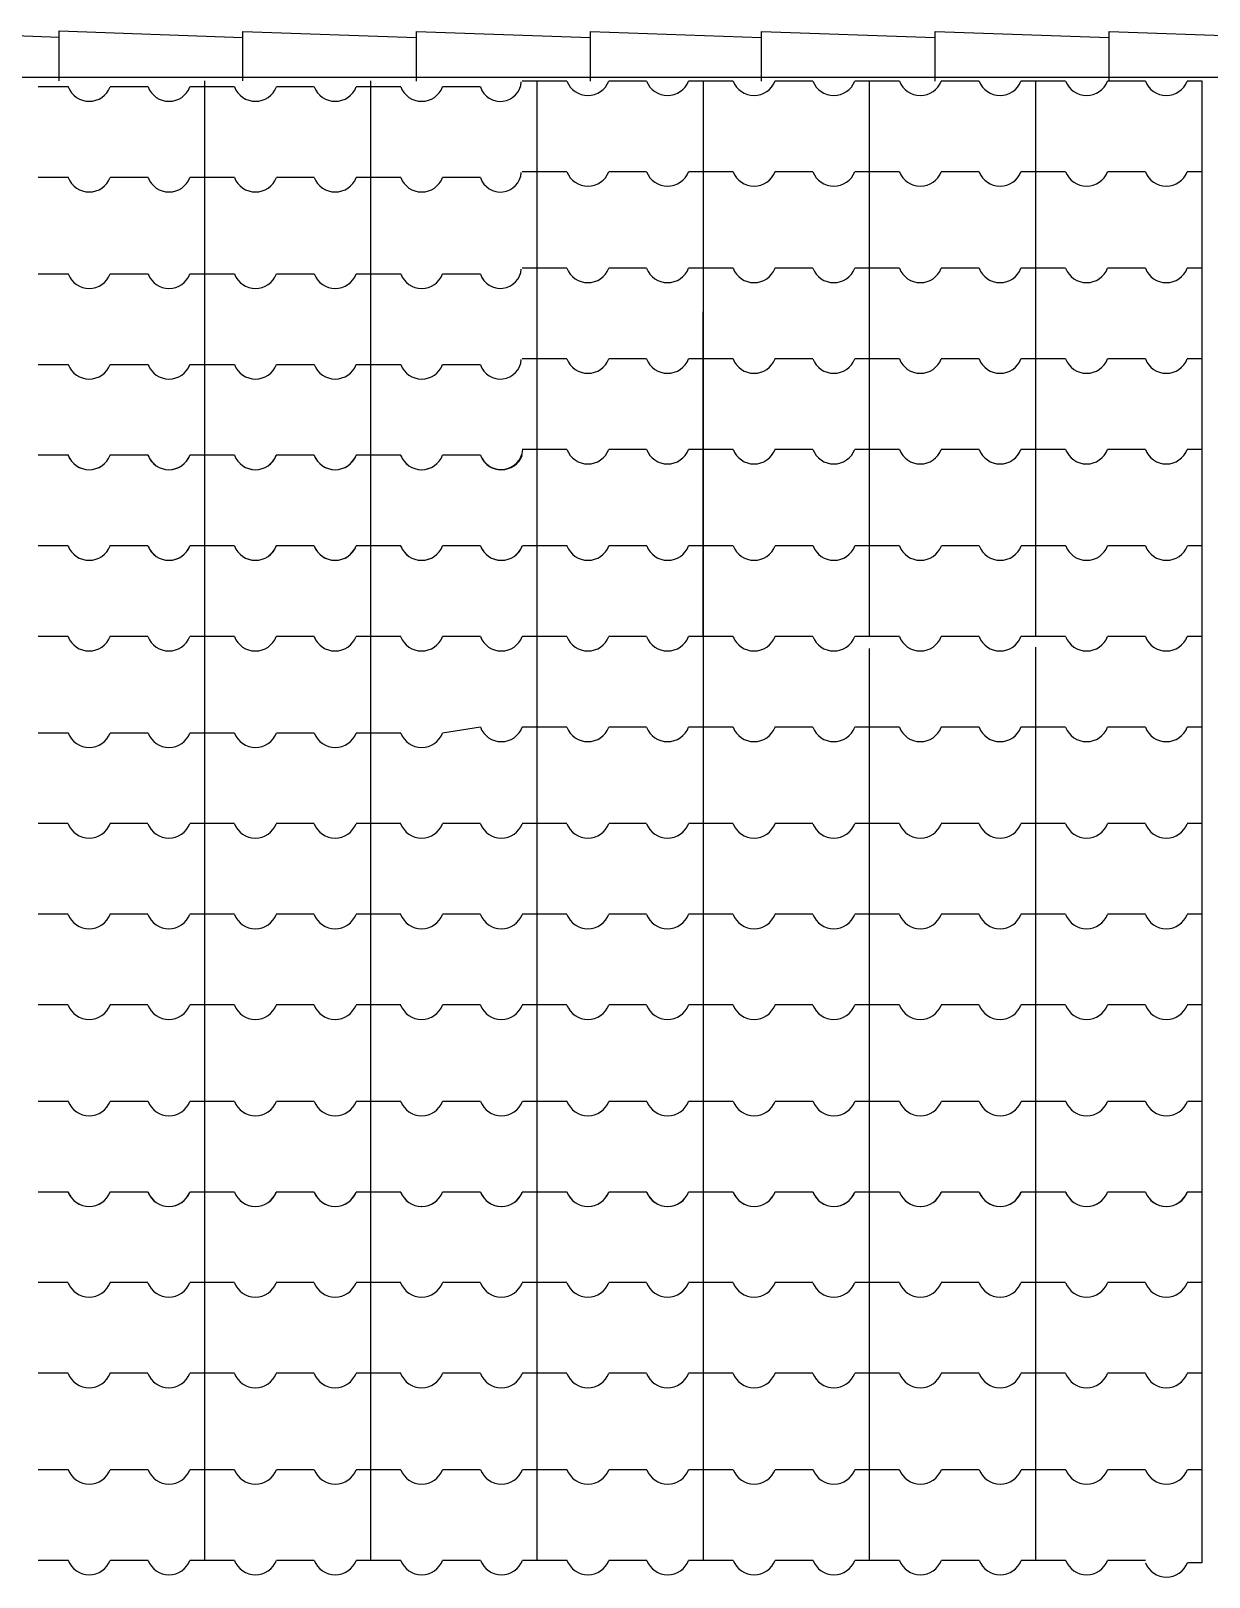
# Model space of a CAD drawing. Extents: x -36 to 60, y 199 to 483.
# Drawn here: x 2.15 to 3.71, y 213.153 to 215.2 of the extents above; entities that cross this region are included whole.
import ezdxf

# ---------------------------------------------------------------- set-up
doc = ezdxf.new("R2010")
doc.units = 0
doc.header["$LTSCALE"] = 20
for name, color, linetype in [('CORTE', 244, 'CONTINUOUS'), ('JANELA', 5, 'CONTINUOUS'), ('VISTAP', 244, 'CONTINUOUS')]:
    doc.layers.add(name, color=color, linetype=linetype)

msp = doc.modelspace()

# ---------------------------------------------------------------- linework, layer by layer
at = {"layer": 'CORTE', "color": 1, "linetype": 'CONTINUOUS'}
for p, q in [((2.3799, 215.1337), (2.3799, 214.3979)), ((2.5999, 215.1337), (2.5999, 214.3979)), ((2.8199, 215.1331), (2.8006, 215.1331)), ((2.8199, 215.1337), (2.8199, 214.3979)), ((2.8597, 215.1331), (2.8199, 215.1331)), ((2.9652, 215.1331), (2.915, 215.1331)), ((3.0399, 215.1331), (3.0206, 215.1331)), ((3.0399, 215.1337), (3.0399, 214.5255)), ((3.0797, 215.1331), (3.0399, 215.1331)), ((3.0797, 215.1331), (3.0399, 215.1331)), ((3.1852, 215.1331), (3.135, 215.1331)), ((3.2599, 215.1331), (3.2406, 215.1331)), ((3.2599, 215.1337), (3.2599, 214.3979)), ((3.2997, 215.1331), (3.2599, 215.1331)), ((3.4052, 215.1331), (3.355, 215.1331)), ((3.4799, 215.1331), (3.4606, 215.1331)), ((3.4799, 215.1337), (3.4799, 214.3979)), ((3.5197, 215.1331), (3.4799, 215.1331)), ((3.6252, 215.1331), (3.575, 215.1331)), ((3.6999, 215.1331), (3.6806, 215.1331)), ((3.6999, 215.1337), (3.6999, 214.3979)), ((2.1999, 215.1255), (2.1601, 215.1255)), ((2.3054, 215.1255), (2.2552, 215.1255)), ((2.3801, 215.1255), (2.3608, 215.1255)), ((2.4199, 215.1255), (2.3801, 215.1255)), ((2.5254, 215.1255), (2.4752, 215.1255)), ((2.6001, 215.1255), (2.5808, 215.1255)), ((2.6399, 215.1255), (2.6001, 215.1255)), ((2.7454, 215.1255), (2.6952, 215.1255)), ((2.8199, 215.0131), (2.8006, 215.0131)), ((2.8597, 215.0131), (2.8199, 215.0131)), ((2.9652, 215.0131), (2.915, 215.0131)), ((3.0399, 215.0131), (3.0206, 215.0131)), ((3.0797, 215.0131), (3.0399, 215.0131)), ((3.0797, 215.0131), (3.0399, 215.0131)), ((3.1852, 215.0131), (3.135, 215.0131)), ((3.2599, 215.0131), (3.2406, 215.0131)), ((3.2997, 215.0131), (3.2599, 215.0131)), ((3.4052, 215.0131), (3.355, 215.0131)), ((3.4799, 215.0131), (3.4606, 215.0131)), ((3.5197, 215.0131), (3.4799, 215.0131)), ((3.6252, 215.0131), (3.575, 215.0131)), ((3.6999, 215.0131), (3.6806, 215.0131)), ((2.1999, 215.0055), (2.1601, 215.0055)), ((2.3054, 215.0055), (2.2552, 215.0055)), ((2.3801, 215.0055), (2.3608, 215.0055)), ((2.4199, 215.0055), (2.3801, 215.0055)), ((2.5254, 215.0055), (2.4752, 215.0055)), ((2.6001, 215.0055), (2.5808, 215.0055)), ((2.6399, 215.0055), (2.6001, 215.0055)), ((2.7454, 215.0055), (2.6952, 215.0055)), ((2.1999, 214.8779), (2.1601, 214.8779)), ((2.3054, 214.8779), (2.2552, 214.8779)), ((2.3801, 214.8779), (2.3608, 214.8779)), ((2.4199, 214.8779), (2.3801, 214.8779)), ((2.5254, 214.8779), (2.4752, 214.8779)), ((2.6001, 214.8779), (2.5808, 214.8779)), ((2.6399, 214.8779), (2.6001, 214.8779)), ((2.7454, 214.8779), (2.6952, 214.8779)), ((2.8199, 214.8855), (2.8006, 214.8855)), ((2.8597, 214.8855), (2.8199, 214.8855)), ((2.9652, 214.8855), (2.915, 214.8855)), ((3.0399, 214.8855), (3.0206, 214.8855)), ((3.0797, 214.8855), (3.0399, 214.8855)), ((3.0797, 214.8855), (3.0399, 214.8855)), ((3.1852, 214.8855), (3.135, 214.8855)), ((3.2599, 214.8855), (3.2406, 214.8855)), ((3.2997, 214.8855), (3.2599, 214.8855)), ((3.4052, 214.8855), (3.355, 214.8855)), ((3.4799, 214.8855), (3.4606, 214.8855)), ((3.5197, 214.8855), (3.4799, 214.8855)), ((3.6252, 214.8855), (3.575, 214.8855)), ((3.6999, 214.8855), (3.6806, 214.8855)), ((2.5999, 214.8278), (2.5999, 214.3979)), ((3.0399, 214.8278), (3.0399, 214.3979)), ((3.0399, 214.8278), (3.0399, 214.3979)), ((3.0399, 214.8278), (3.0399, 214.3979)), ((2.8199, 214.7655), (2.8006, 214.7655)), ((2.8597, 214.7655), (2.8199, 214.7655)), ((2.9652, 214.7655), (2.915, 214.7655)), ((3.0399, 214.7655), (3.0206, 214.7655)), ((3.0797, 214.7655), (3.0399, 214.7655)), ((3.0797, 214.7655), (3.0399, 214.7655)), ((3.1852, 214.7655), (3.135, 214.7655)), ((3.2599, 214.7655), (3.2406, 214.7655)), ((3.2997, 214.7655), (3.2599, 214.7655)), ((3.4052, 214.7655), (3.355, 214.7655)), ((3.4799, 214.7655), (3.4606, 214.7655)), ((3.5197, 214.7655), (3.4799, 214.7655)), ((3.6252, 214.7655), (3.575, 214.7655)), ((3.6999, 214.7655), (3.6806, 214.7655)), ((2.1999, 214.7579), (2.1601, 214.7579)), ((2.3054, 214.7579), (2.2552, 214.7579)), ((2.3801, 214.7579), (2.3608, 214.7579)), ((2.4199, 214.7579), (2.3801, 214.7579)), ((2.5254, 214.7579), (2.4752, 214.7579)), ((2.6001, 214.7579), (2.5808, 214.7579)), ((2.6399, 214.7579), (2.6001, 214.7579)), ((2.7454, 214.7579), (2.6952, 214.7579)), ((2.8199, 214.6455), (2.8006, 214.6455)), ((2.8597, 214.6455), (2.8199, 214.6455)), ((2.9652, 214.6455), (2.915, 214.6455)), ((3.0399, 214.6455), (3.0206, 214.6455)), ((3.0797, 214.6455), (3.0399, 214.6455)), ((3.0797, 214.6455), (3.0399, 214.6455)), ((3.1852, 214.6455), (3.135, 214.6455)), ((3.2599, 214.6455), (3.2406, 214.6455)), ((3.2997, 214.6455), (3.2599, 214.6455)), ((3.4052, 214.6455), (3.355, 214.6455)), ((3.4799, 214.6455), (3.4606, 214.6455)), ((3.5197, 214.6455), (3.4799, 214.6455)), ((3.6252, 214.6455), (3.575, 214.6455)), ((3.6999, 214.6455), (3.6806, 214.6455)), ((2.1997, 214.6379), (2.1599, 214.6379)), ((2.1999, 214.6379), (2.1601, 214.6379)), ((2.3052, 214.6379), (2.255, 214.6379)), ((2.3054, 214.6379), (2.2552, 214.6379)), ((2.3799, 214.6379), (2.3606, 214.6379)), ((2.3801, 214.6379), (2.3608, 214.6379)), ((2.3799, 214.6379), (2.3799, 214.1503)), ((2.4197, 214.6379), (2.3799, 214.6379)), ((2.4199, 214.6379), (2.3801, 214.6379)), ((2.5252, 214.6379), (2.475, 214.6379)), ((2.5254, 214.6379), (2.4752, 214.6379)), ((2.5999, 214.6379), (2.5806, 214.6379)), ((2.6001, 214.6379), (2.5808, 214.6379)), ((2.5999, 214.6379), (2.5999, 214.1503)), ((2.6397, 214.6379), (2.5999, 214.6379)), ((2.6399, 214.6379), (2.6001, 214.6379)), ((2.7452, 214.6379), (2.695, 214.6379)), ((2.7454, 214.6379), (2.6952, 214.6379)), ((2.1997, 214.5179), (2.1599, 214.5179)), ((2.3052, 214.5179), (2.255, 214.5179)), ((2.3799, 214.5179), (2.3606, 214.5179)), ((2.3801, 214.5179), (2.3608, 214.5179)), ((2.4197, 214.5179), (2.3799, 214.5179)), ((2.4199, 214.5179), (2.3801, 214.5179)), ((2.5252, 214.5179), (2.475, 214.5179)), ((2.5254, 214.5179), (2.4752, 214.5179)), ((2.5999, 214.5179), (2.5806, 214.5179)), ((2.6001, 214.5179), (2.5808, 214.5179)), ((2.6001, 214.5179), (2.5808, 214.5179)), ((2.6397, 214.5179), (2.5999, 214.5179)), ((2.6399, 214.5179), (2.6001, 214.5179)), ((2.6399, 214.5179), (2.6001, 214.5179)), ((2.7452, 214.5179), (2.695, 214.5179)), ((2.7454, 214.5179), (2.6952, 214.5179)), ((2.8201, 214.5179), (2.8008, 214.5179)), ((2.8599, 214.5179), (2.8201, 214.5179)), ((2.9654, 214.5179), (2.9152, 214.5179)), ((3.0401, 214.5179), (3.0208, 214.5179)), ((3.0799, 214.5179), (3.0401, 214.5179)), ((3.0799, 214.5179), (3.0401, 214.5179)), ((3.1854, 214.5179), (3.1352, 214.5179)), ((3.2601, 214.5179), (3.2408, 214.5179)), ((3.2999, 214.5179), (3.2601, 214.5179)), ((3.4054, 214.5179), (3.3552, 214.5179)), ((3.4801, 214.5179), (3.4608, 214.5179)), ((3.5199, 214.5179), (3.4801, 214.5179)), ((3.6254, 214.5179), (3.5752, 214.5179)), ((3.7001, 214.5179), (3.6808, 214.5179)), ((2.1997, 214.3979), (2.1599, 214.3979)), ((2.3052, 214.3979), (2.255, 214.3979)), ((2.3799, 214.3979), (2.3606, 214.3979)), ((2.3799, 214.3979), (2.3606, 214.3979)), ((2.3799, 214.3979), (2.3606, 214.3979)), ((2.4197, 214.3979), (2.3799, 214.3979)), ((2.4197, 214.3979), (2.3799, 214.3979)), ((2.4197, 214.3979), (2.3799, 214.3979)), ((2.5252, 214.3979), (2.475, 214.3979)), ((2.5252, 214.3979), (2.475, 214.3979)), ((2.5252, 214.3979), (2.475, 214.3979)), ((2.5999, 214.3979), (2.5806, 214.3979)), ((2.5999, 214.3979), (2.5806, 214.3979)), ((2.5999, 214.3979), (2.5806, 214.3979)), ((2.5999, 214.3979), (2.5806, 214.3979)), ((2.5999, 214.3979), (2.5806, 214.3979)), ((2.6397, 214.3979), (2.5999, 214.3979)), ((2.6397, 214.3979), (2.5999, 214.3979)), ((2.6397, 214.3979), (2.5999, 214.3979)), ((2.6397, 214.3979), (2.5999, 214.3979)), ((2.6397, 214.3979), (2.5999, 214.3979)), ((2.7452, 214.3979), (2.695, 214.3979)), ((2.7452, 214.3979), (2.695, 214.3979)), ((2.7452, 214.3979), (2.695, 214.3979)), ((2.8199, 214.3979), (2.8006, 214.3979)), ((2.8199, 214.3979), (2.8006, 214.3979)), ((2.8199, 214.3979), (2.8199, 213.6627)), ((2.8597, 214.3979), (2.8199, 214.3979)), ((2.8597, 214.3979), (2.8199, 214.3979)), ((2.9652, 214.3979), (2.915, 214.3979)), ((2.9652, 214.3979), (2.915, 214.3979)), ((3.0399, 214.3979), (3.0206, 214.3979)), ((3.0399, 214.3979), (3.0206, 214.3979)), ((3.0399, 214.3979), (3.0206, 214.3979)), ((3.0399, 214.3979), (3.0399, 213.6627)), ((3.0797, 214.3979), (3.0399, 214.3979)), ((3.0797, 214.3979), (3.0399, 214.3979)), ((3.0797, 214.3979), (3.0399, 214.3979)), ((3.0797, 214.3979), (3.0399, 214.3979)), ((3.0797, 214.3979), (3.0399, 214.3979)), ((3.0797, 214.3979), (3.0399, 214.3979)), ((3.0797, 214.3979), (3.0399, 214.3979)), ((3.1852, 214.3979), (3.135, 214.3979)), ((3.2599, 214.3979), (3.2406, 214.3979)), ((3.2599, 214.3979), (3.2406, 214.3979)), ((3.2599, 214.3979), (3.2406, 214.3979)), ((3.2997, 214.3979), (3.2599, 214.3979)), ((3.2997, 214.3979), (3.2599, 214.3979)), ((3.2997, 214.3979), (3.2599, 214.3979)), ((3.4052, 214.3979), (3.355, 214.3979)), ((3.4052, 214.3979), (3.355, 214.3979)), ((3.4052, 214.3979), (3.355, 214.3979)), ((3.4799, 214.3979), (3.4606, 214.3979)), ((3.4799, 214.3979), (3.4606, 214.3979)), ((3.4799, 214.3979), (3.4606, 214.3979)), ((3.4799, 214.3979), (3.4606, 214.3979)), ((3.4799, 214.3979), (3.4606, 214.3979)), ((3.5197, 214.3979), (3.4799, 214.3979)), ((3.5197, 214.3979), (3.4799, 214.3979)), ((3.5197, 214.3979), (3.4799, 214.3979)), ((3.5197, 214.3979), (3.4799, 214.3979)), ((3.5197, 214.3979), (3.4799, 214.3979)), ((3.6252, 214.3979), (3.575, 214.3979)), ((3.6252, 214.3979), (3.575, 214.3979)), ((3.6252, 214.3979), (3.575, 214.3979)), ((3.6999, 214.3979), (3.6806, 214.3979)), ((3.6999, 214.3979), (3.6806, 214.3979)), ((3.6999, 214.3979), (3.6999, 213.6627)), ((2.3799, 214.3821), (2.3799, 213.6627)), ((2.5999, 214.3839), (2.5999, 213.6627)), ((3.2599, 214.3821), (3.2599, 213.6627)), ((3.4799, 214.3839), (3.4799, 213.6627)), ((2.8199, 214.2779), (2.8006, 214.2779)), ((2.8597, 214.2779), (2.8199, 214.2779)), ((2.9652, 214.2779), (2.915, 214.2779)), ((3.0399, 214.2779), (3.0206, 214.2779)), ((3.0797, 214.2779), (3.0399, 214.2779)), ((3.0797, 214.2779), (3.0399, 214.2779)), ((3.0797, 214.2779), (3.0399, 214.2779)), ((3.1852, 214.2779), (3.135, 214.2779)), ((3.2599, 214.2779), (3.2406, 214.2779)), ((3.2997, 214.2779), (3.2599, 214.2779)), ((3.4052, 214.2779), (3.355, 214.2779)), ((3.4799, 214.2779), (3.4606, 214.2779)), ((3.5197, 214.2779), (3.4799, 214.2779)), ((3.6999, 214.2779), (3.6806, 214.2779)), ((2.1999, 214.2703), (2.1601, 214.2703)), ((2.3054, 214.2703), (2.2552, 214.2703)), ((2.3801, 214.2703), (2.3608, 214.2703)), ((2.4199, 214.2703), (2.3801, 214.2703)), ((2.5254, 214.2703), (2.4752, 214.2703)), ((2.6001, 214.2703), (2.5808, 214.2703)), ((2.6399, 214.2703), (2.6001, 214.2703)), ((3.0399, 214.2721), (3.0399, 213.6627)), ((2.1997, 214.1503), (2.1599, 214.1503)), ((2.1997, 214.1503), (2.1599, 214.1503)), ((2.3052, 214.1503), (2.255, 214.1503)), ((2.3052, 214.1503), (2.255, 214.1503)), ((2.3799, 214.1503), (2.3606, 214.1503)), ((2.3799, 214.1503), (2.3606, 214.1503)), ((2.4197, 214.1503), (2.3799, 214.1503)), ((2.4197, 214.1503), (2.3799, 214.1503)), ((2.5252, 214.1503), (2.475, 214.1503)), ((2.5252, 214.1503), (2.475, 214.1503)), ((2.5999, 214.1503), (2.5806, 214.1503)), ((2.5999, 214.1503), (2.5806, 214.1503)), ((2.6397, 214.1503), (2.5999, 214.1503)), ((2.6397, 214.1503), (2.5999, 214.1503)), ((2.7452, 214.1503), (2.695, 214.1503)), ((2.7452, 214.1503), (2.695, 214.1503)), ((2.8199, 214.1503), (2.8006, 214.1503)), ((2.8199, 214.1503), (2.8006, 214.1503)), ((2.8597, 214.1503), (2.8199, 214.1503)), ((2.8597, 214.1503), (2.8199, 214.1503)), ((2.9652, 214.1503), (2.915, 214.1503)), ((2.9652, 214.1503), (2.915, 214.1503)), ((3.0399, 214.1503), (3.0206, 214.1503)), ((3.0399, 214.1503), (3.0206, 214.1503)), ((3.0399, 214.1503), (3.0206, 214.1503)), ((3.0399, 214.1503), (3.0206, 214.1503)), ((3.0399, 214.1503), (3.0206, 214.1503)), ((3.0399, 214.1503), (3.0206, 214.1503)), ((3.0797, 214.1503), (3.0399, 214.1503)), ((3.0797, 214.1503), (3.0399, 214.1503)), ((3.0797, 214.1503), (3.0399, 214.1503)), ((3.0797, 214.1503), (3.0399, 214.1503)), ((3.0797, 214.1503), (3.0399, 214.1503)), ((3.0797, 214.1503), (3.0399, 214.1503)), ((3.1852, 214.1503), (3.135, 214.1503)), ((3.1852, 214.1503), (3.135, 214.1503)), ((3.2599, 214.1503), (3.2406, 214.1503)), ((3.2599, 214.1503), (3.2406, 214.1503)), ((3.2997, 214.1503), (3.2599, 214.1503)), ((3.2997, 214.1503), (3.2599, 214.1503)), ((3.4052, 214.1503), (3.355, 214.1503)), ((3.4052, 214.1503), (3.355, 214.1503)), ((3.4799, 214.1503), (3.4606, 214.1503)), ((3.4799, 214.1503), (3.4606, 214.1503)), ((3.5197, 214.1503), (3.4799, 214.1503)), ((3.5197, 214.1503), (3.4799, 214.1503)), ((3.6252, 214.1503), (3.575, 214.1503)), ((3.6252, 214.1503), (3.575, 214.1503)), ((3.6999, 214.1503), (3.6806, 214.1503)), ((3.6999, 214.1503), (3.6806, 214.1503)), ((2.1997, 214.0303), (2.1599, 214.0303)), ((2.3052, 214.0303), (2.255, 214.0303)), ((2.3799, 214.0303), (2.3606, 214.0303)), ((2.4197, 214.0303), (2.3799, 214.0303)), ((2.5252, 214.0303), (2.475, 214.0303)), ((2.5999, 214.0303), (2.5806, 214.0303)), ((2.6397, 214.0303), (2.5999, 214.0303)), ((2.7452, 214.0303), (2.695, 214.0303)), ((2.8199, 214.0303), (2.8006, 214.0303)), ((2.8597, 214.0303), (2.8199, 214.0303)), ((2.9652, 214.0303), (2.915, 214.0303)), ((3.0399, 214.0303), (3.0206, 214.0303)), ((3.0399, 214.0303), (3.0206, 214.0303)), ((3.0399, 214.0303), (3.0206, 214.0303)), ((3.0797, 214.0303), (3.0399, 214.0303)), ((3.0797, 214.0303), (3.0399, 214.0303)), ((3.0797, 214.0303), (3.0399, 214.0303)), ((3.1852, 214.0303), (3.135, 214.0303)), ((3.2599, 214.0303), (3.2406, 214.0303)), ((3.2997, 214.0303), (3.2599, 214.0303)), ((3.4052, 214.0303), (3.355, 214.0303)), ((3.4799, 214.0303), (3.4606, 214.0303)), ((3.5197, 214.0303), (3.4799, 214.0303)), ((3.6252, 214.0303), (3.575, 214.0303)), ((3.6999, 214.0303), (3.6806, 214.0303)), ((2.1997, 213.9103), (2.1599, 213.9103)), ((2.3052, 213.9103), (2.255, 213.9103)), ((2.3799, 213.9103), (2.3606, 213.9103)), ((2.4197, 213.9103), (2.3799, 213.9103)), ((2.5252, 213.9103), (2.475, 213.9103)), ((2.5999, 213.9103), (2.5806, 213.9103)), ((2.6397, 213.9103), (2.5999, 213.9103)), ((2.7452, 213.9103), (2.695, 213.9103)), ((2.8199, 213.9103), (2.8006, 213.9103)), ((2.8597, 213.9103), (2.8199, 213.9103)), ((2.9652, 213.9103), (2.915, 213.9103)), ((3.0399, 213.9103), (3.0206, 213.9103)), ((3.0399, 213.9103), (3.0206, 213.9103)), ((3.0399, 213.9103), (3.0206, 213.9103)), ((3.0797, 213.9103), (3.0399, 213.9103)), ((3.0797, 213.9103), (3.0399, 213.9103)), ((3.0797, 213.9103), (3.0399, 213.9103)), ((3.1852, 213.9103), (3.135, 213.9103)), ((3.2599, 213.9103), (3.2406, 213.9103)), ((3.2997, 213.9103), (3.2599, 213.9103)), ((3.4052, 213.9103), (3.355, 213.9103)), ((3.4799, 213.9103), (3.4606, 213.9103)), ((3.5197, 213.9103), (3.4799, 213.9103)), ((3.6252, 213.9103), (3.575, 213.9103)), ((3.6999, 213.9103), (3.6806, 213.9103)), ((2.1999, 213.7827), (2.1601, 213.7827)), ((2.3054, 213.7827), (2.2552, 213.7827)), ((2.3801, 213.7827), (2.3608, 213.7827)), ((2.4199, 213.7827), (2.3801, 213.7827)), ((2.5254, 213.7827), (2.4752, 213.7827)), ((2.6001, 213.7827), (2.5808, 213.7827)), ((2.6399, 213.7827), (2.6001, 213.7827)), ((2.7454, 213.7827), (2.6952, 213.7827)), ((2.8201, 213.7827), (2.8008, 213.7827)), ((2.8599, 213.7827), (2.8201, 213.7827)), ((2.9654, 213.7827), (2.9152, 213.7827)), ((3.0401, 213.7827), (3.0208, 213.7827)), ((3.0401, 213.7827), (3.0208, 213.7827)), ((3.0401, 213.7827), (3.0208, 213.7827)), ((3.0799, 213.7827), (3.0401, 213.7827)), ((3.0799, 213.7827), (3.0401, 213.7827)), ((3.0799, 213.7827), (3.0401, 213.7827)), ((3.1854, 213.7827), (3.1352, 213.7827)), ((3.2601, 213.7827), (3.2408, 213.7827)), ((3.2999, 213.7827), (3.2601, 213.7827)), ((3.4054, 213.7827), (3.3552, 213.7827)), ((3.4801, 213.7827), (3.4608, 213.7827)), ((3.5199, 213.7827), (3.4801, 213.7827)), ((3.6254, 213.7827), (3.5752, 213.7827)), ((3.7001, 213.7827), (3.6808, 213.7827)), ((2.1997, 213.6627), (2.1599, 213.6627)), ((2.1999, 213.6627), (2.1601, 213.6627)), ((2.3052, 213.6627), (2.255, 213.6627)), ((2.3054, 213.6627), (2.2552, 213.6627)), ((2.3799, 213.6627), (2.3606, 213.6627)), ((2.3801, 213.6627), (2.3608, 213.6627)), ((2.3799, 213.6627), (2.3799, 213.1751)), ((2.4197, 213.6627), (2.3799, 213.6627)), ((2.4199, 213.6627), (2.3801, 213.6627)), ((2.5252, 213.6627), (2.475, 213.6627)), ((2.5254, 213.6627), (2.4752, 213.6627)), ((2.5999, 213.6627), (2.5806, 213.6627)), ((2.6001, 213.6627), (2.5808, 213.6627)), ((2.5999, 213.6627), (2.5999, 213.1751)), ((2.6397, 213.6627), (2.5999, 213.6627)), ((2.6399, 213.6627), (2.6001, 213.6627)), ((2.7452, 213.6627), (2.695, 213.6627)), ((2.7454, 213.6627), (2.6952, 213.6627)), ((2.8199, 213.6627), (2.8006, 213.6627)), ((2.8201, 213.6627), (2.8008, 213.6627)), ((2.8199, 213.6627), (2.8199, 213.1751)), ((2.8597, 213.6627), (2.8199, 213.6627)), ((2.8599, 213.6627), (2.8201, 213.6627)), ((2.9652, 213.6627), (2.915, 213.6627)), ((2.9654, 213.6627), (2.9152, 213.6627)), ((3.0399, 213.6627), (3.0206, 213.6627)), ((3.0399, 213.6627), (3.0206, 213.6627)), ((3.0399, 213.6627), (3.0206, 213.6627)), ((3.0401, 213.6627), (3.0208, 213.6627)), ((3.0401, 213.6627), (3.0208, 213.6627)), ((3.0401, 213.6627), (3.0208, 213.6627)), ((3.0399, 213.6627), (3.0399, 213.1751)), ((3.0399, 213.6627), (3.0399, 213.1751)), ((3.0399, 213.6627), (3.0399, 213.1751)), ((3.0797, 213.6627), (3.0399, 213.6627)), ((3.0797, 213.6627), (3.0399, 213.6627)), ((3.0797, 213.6627), (3.0399, 213.6627)), ((3.0799, 213.6627), (3.0401, 213.6627)), ((3.0799, 213.6627), (3.0401, 213.6627)), ((3.0799, 213.6627), (3.0401, 213.6627)), ((3.1852, 213.6627), (3.135, 213.6627)), ((3.1854, 213.6627), (3.1352, 213.6627)), ((3.2599, 213.6627), (3.2406, 213.6627)), ((3.2601, 213.6627), (3.2408, 213.6627)), ((3.2599, 213.6627), (3.2599, 213.1751)), ((3.2997, 213.6627), (3.2599, 213.6627)), ((3.2999, 213.6627), (3.2601, 213.6627)), ((3.4052, 213.6627), (3.355, 213.6627)), ((3.4054, 213.6627), (3.3552, 213.6627)), ((3.4799, 213.6627), (3.4606, 213.6627)), ((3.4801, 213.6627), (3.4608, 213.6627)), ((3.4799, 213.6627), (3.4799, 213.1751)), ((3.5197, 213.6627), (3.4799, 213.6627)), ((3.5199, 213.6627), (3.4801, 213.6627)), ((3.6252, 213.6627), (3.575, 213.6627)), ((3.6254, 213.6627), (3.5752, 213.6627)), ((3.6999, 213.6627), (3.6806, 213.6627)), ((3.7001, 213.6627), (3.6808, 213.6627)), ((3.6999, 213.6627), (3.6999, 213.1751)), ((3.2599, 213.5749), (3.2599, 213.1751)), ((3.4799, 213.5749), (3.4799, 213.1751)), ((3.6999, 213.5749), (3.6999, 213.172)), ((2.1997, 213.5427), (2.1599, 213.5427)), ((2.3052, 213.5427), (2.255, 213.5427)), ((2.3799, 213.5427), (2.3606, 213.5427)), ((2.4197, 213.5427), (2.3799, 213.5427)), ((2.5252, 213.5427), (2.475, 213.5427)), ((2.5999, 213.5427), (2.5806, 213.5427)), ((2.6397, 213.5427), (2.5999, 213.5427)), ((2.7452, 213.5427), (2.695, 213.5427)), ((2.8199, 213.5427), (2.8006, 213.5427)), ((2.8597, 213.5427), (2.8199, 213.5427)), ((2.9652, 213.5427), (2.915, 213.5427)), ((3.0399, 213.5427), (3.0206, 213.5427)), ((3.0399, 213.5427), (3.0206, 213.5427)), ((3.0399, 213.5427), (3.0206, 213.5427)), ((3.0797, 213.5427), (3.0399, 213.5427)), ((3.0797, 213.5427), (3.0399, 213.5427)), ((3.0797, 213.5427), (3.0399, 213.5427)), ((3.1852, 213.5427), (3.135, 213.5427)), ((3.2599, 213.5427), (3.2406, 213.5427)), ((3.2997, 213.5427), (3.2599, 213.5427)), ((3.4052, 213.5427), (3.355, 213.5427)), ((3.4799, 213.5427), (3.4606, 213.5427)), ((3.5197, 213.5427), (3.4799, 213.5427)), ((3.6252, 213.5427), (3.575, 213.5427)), ((3.6999, 213.5427), (3.6806, 213.5427)), ((2.1997, 213.4227), (2.1599, 213.4227)), ((2.3052, 213.4227), (2.255, 213.4227)), ((2.3799, 213.4227), (2.3606, 213.4227)), ((2.4197, 213.4227), (2.3799, 213.4227)), ((2.5252, 213.4227), (2.475, 213.4227)), ((2.5999, 213.4227), (2.5806, 213.4227)), ((2.6397, 213.4227), (2.5999, 213.4227)), ((2.7452, 213.4227), (2.695, 213.4227)), ((2.8199, 213.4227), (2.8006, 213.4227)), ((2.8597, 213.4227), (2.8199, 213.4227)), ((2.9652, 213.4227), (2.915, 213.4227)), ((3.0399, 213.4227), (3.0206, 213.4227)), ((3.0399, 213.4227), (3.0206, 213.4227)), ((3.0399, 213.4227), (3.0206, 213.4227)), ((3.0797, 213.4227), (3.0399, 213.4227)), ((3.0797, 213.4227), (3.0399, 213.4227)), ((3.0797, 213.4227), (3.0399, 213.4227)), ((3.1852, 213.4227), (3.135, 213.4227)), ((3.2599, 213.4227), (3.2406, 213.4227)), ((3.2997, 213.4227), (3.2599, 213.4227)), ((3.4052, 213.4227), (3.355, 213.4227)), ((3.4799, 213.4227), (3.4606, 213.4227)), ((3.5197, 213.4227), (3.4799, 213.4227)), ((3.6252, 213.4227), (3.575, 213.4227)), ((3.6999, 213.4227), (3.6806, 213.4227)), ((2.1999, 213.2951), (2.1601, 213.2951)), ((2.3054, 213.2951), (2.2552, 213.2951)), ((2.3801, 213.2951), (2.3608, 213.2951)), ((2.4199, 213.2951), (2.3801, 213.2951)), ((2.5254, 213.2951), (2.4752, 213.2951)), ((2.6001, 213.2951), (2.5808, 213.2951)), ((2.6399, 213.2951), (2.6001, 213.2951)), ((2.7454, 213.2951), (2.6952, 213.2951)), ((2.8201, 213.2951), (2.8008, 213.2951)), ((2.8599, 213.2951), (2.8201, 213.2951)), ((2.9654, 213.2951), (2.9152, 213.2951)), ((3.0401, 213.2951), (3.0208, 213.2951)), ((3.0401, 213.2951), (3.0208, 213.2951)), ((3.0401, 213.2951), (3.0208, 213.2951)), ((3.0799, 213.2951), (3.0401, 213.2951)), ((3.0799, 213.2951), (3.0401, 213.2951)), ((3.0799, 213.2951), (3.0401, 213.2951)), ((3.1854, 213.2951), (3.1352, 213.2951)), ((3.2601, 213.2951), (3.2408, 213.2951)), ((3.2999, 213.2951), (3.2601, 213.2951)), ((3.4054, 213.2951), (3.3552, 213.2951)), ((3.4801, 213.2951), (3.4608, 213.2951)), ((3.5199, 213.2951), (3.4801, 213.2951)), ((3.6254, 213.2951), (3.5752, 213.2951)), ((3.7001, 213.2951), (3.6808, 213.2951)), ((2.1999, 213.1751), (2.1601, 213.1751)), ((2.3054, 213.1751), (2.2552, 213.1751)), ((2.3801, 213.1751), (2.3608, 213.1751)), ((2.4199, 213.1751), (2.3801, 213.1751)), ((2.5254, 213.1751), (2.4752, 213.1751)), ((2.6001, 213.1751), (2.5808, 213.1751)), ((2.6399, 213.1751), (2.6001, 213.1751)), ((2.7454, 213.1751), (2.6952, 213.1751)), ((2.8202, 213.1751), (2.8009, 213.1751)), ((2.8599, 213.1751), (2.8201, 213.1751)), ((2.9654, 213.1751), (2.9152, 213.1751)), ((3.0401, 213.1751), (3.0208, 213.1751)), ((3.0799, 213.1751), (3.0401, 213.1751)), ((3.1854, 213.1751), (3.1352, 213.1751)), ((3.2601, 213.1751), (3.2408, 213.1751)), ((3.2999, 213.1751), (3.2601, 213.1751)), ((3.4054, 213.1751), (3.3552, 213.1751)), ((3.4801, 213.1751), (3.4608, 213.1751)), ((3.5199, 213.1751), (3.4801, 213.1751)), ((3.6254, 213.1751), (3.5752, 213.1751)), ((3.7001, 213.172), (3.6808, 213.172))]:
    msp.add_line(p, q, dxfattribs=at)
for centre, radius, start, end in [((2.8874, 215.1438), 0.0297, 201.0517, 338.9483), ((2.9929, 215.1438), 0.0297, 201.0517, 338.9483), ((3.1074, 215.1438), 0.0297, 201.0517, 338.9483), ((3.2129, 215.1438), 0.0297, 201.0517, 338.9483), ((3.3274, 215.1438), 0.0297, 201.0517, 338.9483), ((3.4329, 215.1438), 0.0297, 201.0517, 338.9483), ((3.5474, 215.1438), 0.0297, 201.0517, 338.9483), ((3.6529, 215.1438), 0.0297, 201.0517, 338.9483), ((2.2275, 215.1362), 0.0297, 201.0517, 338.9483), ((2.3331, 215.1362), 0.0297, 201.0517, 338.9483), ((2.4475, 215.1362), 0.0297, 201.0517, 338.9483), ((2.5531, 215.1362), 0.0297, 201.0517, 338.9483), ((2.6675, 215.1362), 0.0297, 201.0517, 338.9483), ((2.7717, 215.1341), 0.0277, 198.1442, 355.9472), ((2.7717, 215.0141), 0.0277, 198.1442, 355.9472), ((2.8874, 215.0238), 0.0297, 201.0517, 338.9483), ((2.9929, 215.0238), 0.0297, 201.0517, 338.9483), ((3.1074, 215.0238), 0.0297, 201.0517, 338.9483), ((3.2129, 215.0238), 0.0297, 201.0517, 338.9483), ((3.3274, 215.0238), 0.0297, 201.0517, 338.9483), ((3.4329, 215.0238), 0.0297, 201.0517, 338.9483), ((3.5474, 215.0238), 0.0297, 201.0517, 338.9483), ((3.6529, 215.0238), 0.0297, 201.0517, 338.9483), ((2.2275, 215.0162), 0.0297, 201.0517, 338.9483), ((2.3331, 215.0162), 0.0297, 201.0517, 338.9483), ((2.4475, 215.0162), 0.0297, 201.0517, 338.9483), ((2.5531, 215.0162), 0.0297, 201.0517, 338.9483), ((2.6675, 215.0162), 0.0297, 201.0517, 338.9483), ((2.2275, 214.8886), 0.0297, 201.0517, 338.9483), ((2.3331, 214.8886), 0.0297, 201.0517, 338.9483), ((2.4475, 214.8886), 0.0297, 201.0517, 338.9483), ((2.5531, 214.8886), 0.0297, 201.0517, 338.9483), ((2.6675, 214.8886), 0.0297, 201.0517, 338.9483), ((2.7717, 214.8865), 0.0277, 198.1442, 355.9472), ((2.8874, 214.8962), 0.0297, 201.0517, 338.9483), ((2.9929, 214.8962), 0.0297, 201.0517, 338.9483), ((3.1074, 214.8962), 0.0297, 201.0517, 338.9483), ((3.2129, 214.8962), 0.0297, 201.0517, 338.9483), ((3.3274, 214.8962), 0.0297, 201.0517, 338.9483), ((3.4329, 214.8962), 0.0297, 201.0517, 338.9483), ((3.5474, 214.8962), 0.0297, 201.0517, 338.9483), ((3.6529, 214.8962), 0.0297, 201.0517, 338.9483), ((2.7717, 214.7665), 0.0277, 198.1442, 355.9472), ((2.8874, 214.7762), 0.0297, 201.0517, 338.9483), ((2.9929, 214.7762), 0.0297, 201.0517, 338.9483), ((3.1074, 214.7762), 0.0297, 201.0517, 338.9483), ((3.2129, 214.7762), 0.0297, 201.0517, 338.9483), ((3.3274, 214.7762), 0.0297, 201.0517, 338.9483), ((3.4329, 214.7762), 0.0297, 201.0517, 338.9483), ((3.5474, 214.7762), 0.0297, 201.0517, 338.9483), ((3.6529, 214.7762), 0.0297, 201.0517, 338.9483), ((2.2275, 214.7686), 0.0297, 201.0517, 338.9483), ((2.3331, 214.7686), 0.0297, 201.0517, 338.9483), ((2.4475, 214.7686), 0.0297, 201.0517, 338.9483), ((2.5531, 214.7686), 0.0297, 201.0517, 338.9483), ((2.6675, 214.7686), 0.0297, 201.0517, 338.9483), ((2.7724, 214.6478), 0.0289, 200.0673, 355.3256), ((2.8874, 214.6562), 0.0297, 201.0517, 338.9483), ((2.9929, 214.6562), 0.0297, 201.0517, 338.9483), ((3.1074, 214.6562), 0.0297, 201.0517, 338.9483), ((3.2129, 214.6562), 0.0297, 201.0517, 338.9483), ((3.3274, 214.6562), 0.0297, 201.0517, 338.9483), ((3.4329, 214.6562), 0.0297, 201.0517, 338.9483), ((3.5474, 214.6562), 0.0297, 201.0517, 338.9483), ((3.6529, 214.6562), 0.0297, 201.0517, 338.9483), ((2.2274, 214.6486), 0.0297, 201.0517, 338.9483), ((2.2275, 214.6486), 0.0297, 201.0517, 338.9483), ((2.3329, 214.6486), 0.0297, 201.0517, 338.9483), ((2.3331, 214.6486), 0.0297, 201.0517, 338.9483), ((2.4474, 214.6486), 0.0297, 201.0517, 338.9483), ((2.4475, 214.6486), 0.0297, 201.0517, 338.9483), ((2.5529, 214.6486), 0.0297, 201.0517, 338.9483), ((2.5531, 214.6486), 0.0297, 201.0517, 338.9483), ((2.6674, 214.6486), 0.0297, 201.0517, 338.9483), ((2.6675, 214.6486), 0.0297, 201.0517, 338.9483), ((2.7731, 214.6486), 0.0297, 201.0517, 338.9483), ((2.2274, 214.5286), 0.0297, 201.0517, 338.9483), ((2.3329, 214.5286), 0.0297, 201.0517, 338.9483), ((2.3331, 214.5286), 0.0297, 201.0517, 338.9483), ((2.4474, 214.5286), 0.0297, 201.0517, 338.9483), ((2.4475, 214.5286), 0.0297, 201.0517, 338.9483), ((2.5529, 214.5286), 0.0297, 201.0517, 338.9483), ((2.5531, 214.5286), 0.0297, 201.0517, 338.9483), ((2.5531, 214.5286), 0.0297, 201.0517, 338.9483), ((2.6674, 214.5286), 0.0297, 201.0517, 338.9483), ((2.6675, 214.5286), 0.0297, 201.0517, 338.9483), ((2.7729, 214.5286), 0.0297, 201.0517, 338.9483), ((2.7731, 214.5286), 0.0297, 201.0517, 338.9483), ((2.8875, 214.5286), 0.0297, 201.0517, 338.9483), ((2.9931, 214.5286), 0.0297, 201.0517, 338.9483), ((3.1075, 214.5286), 0.0297, 201.0517, 338.9483), ((3.2131, 214.5286), 0.0297, 201.0517, 338.9483), ((3.3275, 214.5286), 0.0297, 201.0517, 338.9483), ((3.4331, 214.5286), 0.0297, 201.0517, 338.9483), ((3.5475, 214.5286), 0.0297, 201.0517, 338.9483), ((3.6531, 214.5286), 0.0297, 201.0517, 338.9483), ((2.2274, 214.4086), 0.0297, 201.0517, 338.9483), ((2.3329, 214.4086), 0.0297, 201.0517, 338.9483), ((2.3329, 214.4086), 0.0297, 201.0517, 338.9483), ((2.3329, 214.4086), 0.0297, 201.0517, 338.9483), ((2.4474, 214.4086), 0.0297, 201.0517, 338.9483), ((2.4474, 214.4086), 0.0297, 201.0517, 338.9483), ((2.4474, 214.4086), 0.0297, 201.0517, 338.9483), ((2.5529, 214.4086), 0.0297, 201.0517, 338.9483), ((2.5529, 214.4086), 0.0297, 201.0517, 338.9483), ((2.5529, 214.4086), 0.0297, 201.0517, 338.9483), ((2.5529, 214.4086), 0.0297, 201.0517, 338.9483), ((2.5529, 214.4086), 0.0297, 201.0517, 338.9483), ((2.6674, 214.4086), 0.0297, 201.0517, 338.9483), ((2.6674, 214.4086), 0.0297, 201.0517, 338.9483), ((2.6674, 214.4086), 0.0297, 201.0517, 338.9483), ((2.7729, 214.4086), 0.0297, 201.0517, 338.9483), ((2.7729, 214.4086), 0.0297, 201.0517, 338.9483), ((2.7729, 214.4086), 0.0297, 201.0517, 338.9483), ((2.8874, 214.4086), 0.0297, 201.0517, 338.9483), ((2.8874, 214.4086), 0.0297, 201.0517, 338.9483), ((2.9929, 214.4086), 0.0297, 201.0517, 338.9483), ((2.9929, 214.4086), 0.0297, 201.0517, 338.9483), ((3.1074, 214.4086), 0.0297, 201.0517, 338.9483), ((3.2129, 214.4086), 0.0297, 201.0517, 338.9483), ((3.2129, 214.4086), 0.0297, 201.0517, 338.9483), ((3.2129, 214.4086), 0.0297, 201.0517, 338.9483), ((3.3274, 214.4086), 0.0297, 201.0517, 338.9483), ((3.3274, 214.4086), 0.0297, 201.0517, 338.9483), ((3.3274, 214.4086), 0.0297, 201.0517, 338.9483), ((3.4329, 214.4086), 0.0297, 201.0517, 338.9483), ((3.4329, 214.4086), 0.0297, 201.0517, 338.9483), ((3.4329, 214.4086), 0.0297, 201.0517, 338.9483), ((3.4329, 214.4086), 0.0297, 201.0517, 338.9483), ((3.4329, 214.4086), 0.0297, 201.0517, 338.9483), ((3.5474, 214.4086), 0.0297, 201.0517, 338.9483), ((3.5474, 214.4086), 0.0297, 201.0517, 338.9483), ((3.5474, 214.4086), 0.0297, 201.0517, 338.9483), ((3.6529, 214.4086), 0.0297, 201.0517, 338.9483), ((3.6529, 214.4086), 0.0297, 201.0517, 338.9483), ((3.6529, 214.4086), 0.0297, 201.0517, 338.9483), ((2.7729, 214.2886), 0.0297, 201.0517, 338.9483), ((2.8874, 214.2886), 0.0297, 201.0517, 338.9483), ((2.9929, 214.2886), 0.0297, 201.0517, 338.9483), ((3.1074, 214.2886), 0.0297, 201.0517, 338.9483), ((3.2129, 214.2886), 0.0297, 201.0517, 338.9483), ((3.3274, 214.2886), 0.0297, 201.0517, 338.9483), ((3.4329, 214.2886), 0.0297, 201.0517, 338.9483), ((3.5474, 214.2886), 0.0297, 201.0517, 338.9483), ((3.6529, 214.2886), 0.0297, 201.0517, 338.9483), ((2.2275, 214.2809), 0.0297, 201.0517, 338.9483), ((2.3331, 214.2809), 0.0297, 201.0517, 338.9483), ((2.4475, 214.2809), 0.0297, 201.0517, 338.9483), ((2.5531, 214.2809), 0.0297, 201.0517, 338.9483), ((2.6675, 214.2809), 0.0297, 201.0517, 338.9483), ((2.2274, 214.1609), 0.0297, 201.0517, 338.9483), ((2.2274, 214.1609), 0.0297, 201.0517, 338.9483), ((2.3329, 214.1609), 0.0297, 201.0517, 338.9483), ((2.3329, 214.1609), 0.0297, 201.0517, 338.9483), ((2.4474, 214.1609), 0.0297, 201.0517, 338.9483), ((2.4474, 214.1609), 0.0297, 201.0517, 338.9483), ((2.5529, 214.1609), 0.0297, 201.0517, 338.9483), ((2.5529, 214.1609), 0.0297, 201.0517, 338.9483), ((2.6674, 214.1609), 0.0297, 201.0517, 338.9483), ((2.6674, 214.1609), 0.0297, 201.0517, 338.9483), ((2.7729, 214.1609), 0.0297, 201.0517, 338.9483), ((2.7729, 214.1609), 0.0297, 201.0517, 338.9483), ((2.8874, 214.1609), 0.0297, 201.0517, 338.9483), ((2.8874, 214.1609), 0.0297, 201.0517, 338.9483), ((2.9929, 214.1609), 0.0297, 201.0517, 338.9483), ((2.9929, 214.1609), 0.0297, 201.0517, 338.9483), ((3.1074, 214.1609), 0.0297, 201.0517, 338.9483), ((3.1074, 214.1609), 0.0297, 201.0517, 338.9483), ((3.2129, 214.1609), 0.0297, 201.0517, 338.9483), ((3.2129, 214.1609), 0.0297, 201.0517, 338.9483), ((3.3274, 214.1609), 0.0297, 201.0517, 338.9483), ((3.3274, 214.1609), 0.0297, 201.0517, 338.9483), ((3.4329, 214.1609), 0.0297, 201.0517, 338.9483), ((3.4329, 214.1609), 0.0297, 201.0517, 338.9483), ((3.5474, 214.1609), 0.0297, 201.0517, 338.9483), ((3.5474, 214.1609), 0.0297, 201.0517, 338.9483), ((3.6529, 214.1609), 0.0297, 201.0517, 338.9483), ((3.6529, 214.1609), 0.0297, 201.0517, 338.9483), ((2.2274, 214.0409), 0.0297, 201.0517, 338.9483), ((2.3329, 214.0409), 0.0297, 201.0517, 338.9483), ((2.4474, 214.0409), 0.0297, 201.0517, 338.9483), ((2.5529, 214.0409), 0.0297, 201.0517, 338.9483), ((2.6674, 214.0409), 0.0297, 201.0517, 338.9483), ((2.7729, 214.0409), 0.0297, 201.0517, 338.9483), ((2.8874, 214.0409), 0.0297, 201.0517, 338.9483), ((2.9929, 214.0409), 0.0297, 201.0517, 338.9483), ((3.1074, 214.0409), 0.0297, 201.0517, 338.9483), ((3.2129, 214.0409), 0.0297, 201.0517, 338.9483), ((3.3274, 214.0409), 0.0297, 201.0517, 338.9483), ((3.4329, 214.0409), 0.0297, 201.0517, 338.9483), ((3.5474, 214.0409), 0.0297, 201.0517, 338.9483), ((3.6529, 214.0409), 0.0297, 201.0517, 338.9483), ((2.2274, 213.9209), 0.0297, 201.0517, 338.9483), ((2.3329, 213.9209), 0.0297, 201.0517, 338.9483), ((2.4474, 213.9209), 0.0297, 201.0517, 338.9483), ((2.5529, 213.9209), 0.0297, 201.0517, 338.9483), ((2.6674, 213.9209), 0.0297, 201.0517, 338.9483), ((2.7729, 213.9209), 0.0297, 201.0517, 338.9483), ((2.8874, 213.9209), 0.0297, 201.0517, 338.9483), ((2.9929, 213.9209), 0.0297, 201.0517, 338.9483), ((3.1074, 213.9209), 0.0297, 201.0517, 338.9483), ((3.2129, 213.9209), 0.0297, 201.0517, 338.9483), ((3.3274, 213.9209), 0.0297, 201.0517, 338.9483), ((3.4329, 213.9209), 0.0297, 201.0517, 338.9483), ((3.5474, 213.9209), 0.0297, 201.0517, 338.9483), ((3.6529, 213.9209), 0.0297, 201.0517, 338.9483), ((2.2275, 213.7933), 0.0297, 201.0517, 338.9483), ((2.3331, 213.7933), 0.0297, 201.0517, 338.9483), ((2.4475, 213.7933), 0.0297, 201.0517, 338.9483), ((2.5531, 213.7933), 0.0297, 201.0517, 338.9483), ((2.6675, 213.7933), 0.0297, 201.0517, 338.9483), ((2.7731, 213.7933), 0.0297, 201.0517, 338.9483), ((2.8875, 213.7933), 0.0297, 201.0517, 338.9483), ((2.9931, 213.7933), 0.0297, 201.0517, 338.9483), ((3.1075, 213.7933), 0.0297, 201.0517, 338.9483), ((3.2131, 213.7933), 0.0297, 201.0517, 338.9483), ((3.3275, 213.7933), 0.0297, 201.0517, 338.9483), ((3.4331, 213.7933), 0.0297, 201.0517, 338.9483), ((3.5475, 213.7933), 0.0297, 201.0517, 338.9483), ((3.6531, 213.7933), 0.0297, 201.0517, 338.9483), ((2.2274, 213.6733), 0.0297, 201.0517, 338.9483), ((2.2275, 213.6733), 0.0297, 201.0517, 338.9483), ((2.3329, 213.6733), 0.0297, 201.0517, 338.9483), ((2.3331, 213.6733), 0.0297, 201.0517, 338.9483), ((2.4474, 213.6733), 0.0297, 201.0517, 338.9483), ((2.4475, 213.6733), 0.0297, 201.0517, 338.9483), ((2.5529, 213.6733), 0.0297, 201.0517, 338.9483), ((2.5531, 213.6733), 0.0297, 201.0517, 338.9483), ((2.6674, 213.6733), 0.0297, 201.0517, 338.9483), ((2.6675, 213.6733), 0.0297, 201.0517, 338.9483), ((2.7729, 213.6733), 0.0297, 201.0517, 338.9483), ((2.7731, 213.6733), 0.0297, 201.0517, 338.9483), ((2.8874, 213.6733), 0.0297, 201.0517, 338.9483), ((2.8875, 213.6733), 0.0297, 201.0517, 338.9483), ((2.9929, 213.6733), 0.0297, 201.0517, 338.9483), ((2.9931, 213.6733), 0.0297, 201.0517, 338.9483), ((3.1074, 213.6733), 0.0297, 201.0517, 338.9483), ((3.1075, 213.6733), 0.0297, 201.0517, 338.9483), ((3.2129, 213.6733), 0.0297, 201.0517, 338.9483), ((3.2131, 213.6733), 0.0297, 201.0517, 338.9483), ((3.3274, 213.6733), 0.0297, 201.0517, 338.9483), ((3.3275, 213.6733), 0.0297, 201.0517, 338.9483), ((3.4329, 213.6733), 0.0297, 201.0517, 338.9483), ((3.4331, 213.6733), 0.0297, 201.0517, 338.9483), ((3.5474, 213.6733), 0.0297, 201.0517, 338.9483), ((3.5475, 213.6733), 0.0297, 201.0517, 338.9483), ((3.6529, 213.6733), 0.0297, 201.0517, 338.9483), ((3.6531, 213.6733), 0.0297, 201.0517, 338.9483), ((2.2274, 213.5533), 0.0297, 201.0517, 338.9483), ((2.3329, 213.5533), 0.0297, 201.0517, 338.9483), ((2.4474, 213.5533), 0.0297, 201.0517, 338.9483), ((2.5529, 213.5533), 0.0297, 201.0517, 338.9483), ((2.6674, 213.5533), 0.0297, 201.0517, 338.9483), ((2.7729, 213.5533), 0.0297, 201.0517, 338.9483), ((2.8874, 213.5533), 0.0297, 201.0517, 338.9483), ((2.9929, 213.5533), 0.0297, 201.0517, 338.9483), ((3.1074, 213.5533), 0.0297, 201.0517, 338.9483), ((3.2129, 213.5533), 0.0297, 201.0517, 338.9483), ((3.3274, 213.5533), 0.0297, 201.0517, 338.9483), ((3.4329, 213.5533), 0.0297, 201.0517, 338.9483), ((3.5474, 213.5533), 0.0297, 201.0517, 338.9483), ((3.6529, 213.5533), 0.0297, 201.0517, 338.9483), ((2.2274, 213.4333), 0.0297, 201.0517, 338.9483), ((2.3329, 213.4333), 0.0297, 201.0517, 338.9483), ((2.4474, 213.4333), 0.0297, 201.0517, 338.9483), ((2.5529, 213.4333), 0.0297, 201.0517, 338.9483), ((2.6674, 213.4333), 0.0297, 201.0517, 338.9483), ((2.7729, 213.4333), 0.0297, 201.0517, 338.9483), ((2.8874, 213.4333), 0.0297, 201.0517, 338.9483), ((2.9929, 213.4333), 0.0297, 201.0517, 338.9483), ((3.1074, 213.4333), 0.0297, 201.0517, 338.9483), ((3.2129, 213.4333), 0.0297, 201.0517, 338.9483), ((3.3274, 213.4333), 0.0297, 201.0517, 338.9483), ((3.4329, 213.4333), 0.0297, 201.0517, 338.9483), ((3.5474, 213.4333), 0.0297, 201.0517, 338.9483), ((3.6529, 213.4333), 0.0297, 201.0517, 338.9483), ((2.2275, 213.3057), 0.0297, 201.0517, 338.9483), ((2.3331, 213.3057), 0.0297, 201.0517, 338.9483), ((2.4475, 213.3057), 0.0297, 201.0517, 338.9483), ((2.5531, 213.3057), 0.0297, 201.0517, 338.9483), ((2.6675, 213.3057), 0.0297, 201.0517, 338.9483), ((2.7731, 213.3057), 0.0297, 201.0517, 338.9483), ((2.8875, 213.3057), 0.0297, 201.0517, 338.9483), ((2.9931, 213.3057), 0.0297, 201.0517, 338.9483), ((3.1075, 213.3057), 0.0297, 201.0517, 338.9483), ((3.2131, 213.3057), 0.0297, 201.0517, 338.9483), ((3.3275, 213.3057), 0.0297, 201.0517, 338.9483), ((3.4331, 213.3057), 0.0297, 201.0517, 338.9483), ((3.5475, 213.3057), 0.0297, 201.0517, 338.9483), ((3.6531, 213.3057), 0.0297, 201.0517, 338.9483), ((2.2275, 213.1857), 0.0297, 201.0517, 338.9483), ((2.3331, 213.1857), 0.0297, 201.0517, 338.9483), ((2.4475, 213.1857), 0.0297, 201.0517, 338.9483), ((2.5531, 213.1857), 0.0297, 201.0517, 338.9483), ((2.6675, 213.1857), 0.0297, 201.0517, 338.9483), ((2.7731, 213.1857), 0.0297, 201.0517, 338.9483), ((2.8875, 213.1857), 0.0297, 201.0517, 338.9483), ((2.9931, 213.1857), 0.0297, 201.0517, 338.9483), ((3.1075, 213.1857), 0.0297, 201.0517, 338.9483), ((3.2131, 213.1857), 0.0297, 201.0517, 338.9483), ((3.3275, 213.1857), 0.0297, 201.0517, 338.9483), ((3.4331, 213.1857), 0.0297, 201.0517, 338.9483), ((3.5475, 213.1857), 0.0297, 201.0517, 338.9483), ((3.6531, 213.1826), 0.0297, 201.0517, 338.9483)]:
    msp.add_arc(centre, radius, start, end, dxfattribs=at)
at = {"layer": 'JANELA', "color": 244}
msp.add_line((2.7452, 214.2779), (2.6952, 214.2703), dxfattribs=at)
at = {"layer": 'JANELA', "color": 1}
msp.add_line((3.6252, 214.2779), (3.575, 214.2779), dxfattribs=at)
at = {"layer": 'VISTAP', "color": 1, "linetype": 'CONTINUOUS'}
for p, q in [((1.9613, 215.1997), (2.1877, 215.1916)), ((2.1877, 215.1997), (2.4307, 215.191)), ((2.1877, 215.1338), (2.1877, 215.1997)), ((2.4307, 215.1337), (2.4307, 215.1991)), ((2.4307, 215.1991), (2.6607, 215.1908)), ((2.6607, 215.1991), (2.8907, 215.1908)), ((2.6607, 215.1332), (2.6607, 215.1991)), ((2.8907, 215.1332), (2.8907, 215.1991)), ((2.8907, 215.1991), (3.1171, 215.191)), ((3.1171, 215.1332), (3.1171, 215.1991)), ((3.1171, 215.1991), (3.3471, 215.1908)), ((3.3471, 215.1991), (3.5771, 215.1908)), ((3.3471, 215.1332), (3.3471, 215.1991)), ((3.5771, 215.1991), (3.8035, 215.191)), ((3.5771, 215.1332), (3.5771, 215.1991)), ((-0.546, 215.1387), (5.1669, 215.1387)), ((3.0399, 214.3979), (3.0399, 214.8278))]:
    msp.add_line(p, q, dxfattribs=at)

doc.saveas('drawing.dxf')
